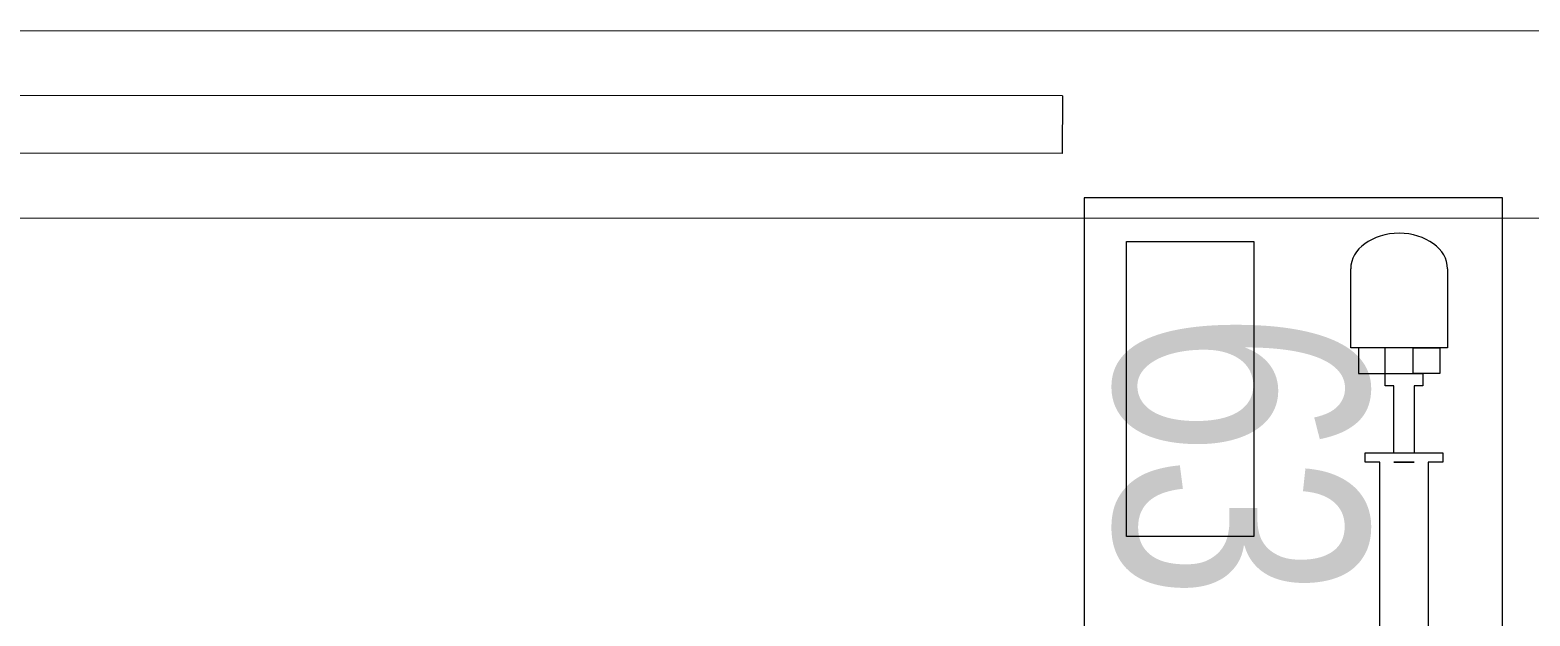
# Model space of a CAD drawing. Header units: metres. Extents: x -18745 to 220762, y -1579758 to -1356048.
# Drawn here: x 105252 to 105772, y -1460042 to -1459839 of the extents above; entities that cross this region are included whole.
import ezdxf

# ---------------------------------------------------------------- set-up
doc = ezdxf.new("R2010")
doc.units = ezdxf.units.M
doc.layers.get('0').update_dxf_attribs({"lineweight": 0})
for name, color, linetype, lineweight in [('A-100 - Copy$0$Medical Equipment and Furniture', 8, 'Continuous', 0), ('A-100 - Copy$0$Medical Equipment and Furniture1', 8, 'Continuous', 5), ('A-100 - Copy$0$Medical Equipment and Furniture2', 8, 'Continuous', 13)]:
    doc.layers.add(name, color=color, linetype=linetype, lineweight=lineweight)
doc.styles.add('A-100 - Copy$0$X3G_ENTITY_257CFD', font='swisscl.ttf', dxfattribs={"height": 200})

# ---------------------------------------------------------------- blocks, each defined once
blk = doc.blocks.new('A-100 - Copy$0$HF16786E-P')
at = {"layer": 'A-100 - Copy$0$Medical Equipment and Furniture1'}
for p, q in [((0, 0.425), (-2.14, 0.425)), ((-0.48, 0.4025), (-1.66, 0.4025)), ((-0.48, 0.3825), (-0.48, 0.4025)), ((-0.48, 0.3825), (-1.66, 0.3825)), ((-0.28, 0.36), (-1.86, 0.36))]:
    blk.add_line(p, q, dxfattribs=at)
for points in [[(-0.48, 0.3825), (-0.48, 0.3825), (-0.48, 0.3825), (-0.48, 0.3825), (-0.48, 0.3825), (-0.48, 0.3825), (-0.48, 0.3825), (-0.48, 0.3825), (-0.48, 0.3825), (-0.48, 0.3825), (-0.48, 0.3825), (-0.48, 0.3825), (-0.48, 0.3825), (-0.48, 0.3825), (-0.48, 0.3825), (-0.48, 0.3825), (-0.48, 0.3825), (-0.48, 0.3825), (-0.48, 0.3825), (-0.48, 0.3825), (-0.48, 0.3825), (-0.48, 0.3825), (-0.48, 0.3825), (-0.48, 0.3825), (-0.48, 0.3825), (-0.48, 0.3825), (-0.48, 0.3825), (-0.48, 0.3825), (-0.48, 0.3825), (-0.48, 0.3825), (-0.48, 0.3825), (-0.48, 0.3825), (-0.48, 0.3825), (-0.48, 0.3825), (-0.48, 0.3825), (-0.48, 0.3825), (-0.48, 0.3825), (-0.48, 0.3825), (-0.48, 0.3825), (-0.48, 0.3825), (-0.48, 0.3825), (-0.48, 0.3825), (-0.48, 0.3825), (-0.48, 0.3825), (-0.48, 0.3825), (-0.48, 0.3825), (-0.48, 0.3825), (-0.48, 0.3825), (-0.48, 0.3825), (-0.48, 0.3825), (-0.48, 0.3825), (-0.48, 0.3825), (-0.48, 0.3825), (-0.48, 0.3825), (-0.48, 0.3825), (-0.48, 0.3825), (-0.48, 0.3825), (-0.48, 0.3825), (-0.48, 0.3825), (-0.48, 0.3825), (-0.48, 0.3825), (-0.48, 0.3825), (-0.48, 0.3825), (-0.48, 0.3825), (-0.48, 0.3825), (-0.48, 0.3825), (-0.48, 0.3825), (-0.48, 0.3825), (-0.48, 0.3825), (-0.48, 0.3825), (-0.48, 0.3825), (-0.48, 0.3825), (-0.48, 0.3825), (-0.48, 0.3825), (-0.48, 0.3825), (-0.48, 0.3825), (-0.48, 0.3825), (-0.48, 0.3825), (-0.48, 0.3825), (-0.48, 0.3825), (-0.48, 0.3825), (-0.48, 0.3825), (-0.48, 0.3825), (-0.48, 0.3825), (-0.48, 0.3825), (-0.48, 0.3825), (-0.48, 0.3825), (-0.48, 0.3825), (-0.48, 0.3825), (-0.48, 0.3825), (-0.48, 0.3825), (-0.48, 0.3825), (-0.48, 0.3825), (-0.48, 0.3825), (-0.48, 0.3825), (-0.48, 0.3825), (-0.48, 0.3825), (-0.48, 0.3825), (-0.48, 0.3825), (-0.48, 0.3825), (-0.48, 0.3825), (-0.48, 0.3825), (-0.48, 0.3825), (-0.48, 0.3825), (-0.48, 0.3825), (-0.48, 0.3825), (-0.48, 0.3825), (-0.48, 0.3825), (-0.48, 0.3825), (-0.48, 0.3825), (-0.48, 0.3825), (-0.48, 0.3825), (-0.48, 0.3825), (-0.48, 0.3825), (-0.48, 0.3825), (-0.48, 0.3825), (-0.48, 0.3825), (-0.48, 0.3825), (-0.48, 0.3825), (-0.48, 0.3825), (-0.48, 0.3825), (-0.48, 0.3825), (-0.48, 0.3825), (-0.48, 0.3825), (-0.48, 0.3825), (-0.48, 0.3825), (-0.48, 0.3825), (-0.48, 0.3825), (-0.48, 0.3825), (-0.48, 0.3825), (-0.48, 0.3825), (-0.48, 0.3825), (-0.48, 0.3825), (-0.48, 0.3825), (-0.48, 0.3825), (-0.48, 0.3825), (-0.48, 0.3825), (-0.48, 0.3825), (-0.48, 0.3825), (-0.48, 0.3825), (-0.48, 0.3825), (-0.48, 0.3825), (-0.48, 0.3825), (-0.48, 0.3825), (-0.48, 0.3825), (-0.48, 0.3825), (-0.48, 0.3825), (-0.48, 0.3825), (-0.48, 0.3825), (-0.48, 0.3825), (-0.48, 0.3825), (-0.48, 0.3825), (-0.48, 0.3825), (-0.48, 0.3825), (-0.48, 0.3825), (-0.48, 0.3825), (-0.48, 0.3825), (-0.48, 0.3825), (-0.48, 0.3825), (-0.48, 0.3825), (-0.48, 0.3825), (-0.48, 0.3825), (-0.48, 0.3825), (-0.48, 0.3825), (-0.48, 0.3825), (-0.48, 0.3825), (-0.48, 0.3825), (-0.48, 0.3825), (-0.48, 0.3825), (-0.48, 0.3825), (-0.48, 0.3825), (-0.48, 0.3825), (-0.48, 0.3825), (-0.48, 0.3825), (-0.48, 0.3825), (-0.48, 0.3825), (-0.48, 0.3825), (-0.48, 0.3825), (-0.48, 0.3825), (-0.48, 0.3825), (-0.48, 0.3825), (-0.48, 0.3825), (-0.48, 0.3825), (-0.48, 0.3825), (-0.48, 0.3825), (-0.48, 0.3825), (-0.48, 0.3825), (-0.48, 0.3825), (-0.48, 0.3825), (-0.48, 0.3825), (-0.48, 0.3825), (-0.48, 0.3825), (-0.48, 0.3825), (-0.48, 0.3825), (-0.48, 0.3825), (-0.48, 0.3825), (-0.48, 0.3825), (-0.48, 0.3825), (-0.48, 0.3825), (-0.48, 0.3825), (-0.48, 0.3825), (-0.48, 0.3825), (-0.48, 0.3825), (-0.48, 0.3825), (-0.48, 0.3825), (-0.48, 0.3825), (-0.48, 0.3825), (-0.48, 0.3825), (-0.48, 0.3825), (-0.48, 0.3825), (-0.48, 0.3825), (-0.48, 0.3825), (-0.48, 0.3825), (-0.48, 0.3825), (-0.48, 0.3825), (-0.48, 0.3825), (-0.48, 0.3825), (-0.48, 0.3825), (-0.48, 0.3825)], [(-0.48, 0.3825), (-0.48, 0.3825), (-0.48, 0.3825), (-0.48, 0.3825), (-0.48, 0.3825), (-0.48, 0.3825), (-0.48, 0.3825), (-0.48, 0.3825), (-0.48, 0.3825), (-0.48, 0.3825), (-0.48, 0.3825), (-0.48, 0.3825), (-0.48, 0.3825), (-0.48, 0.3825), (-0.48, 0.3825), (-0.48, 0.3825), (-0.48, 0.3825), (-0.48, 0.3825), (-0.48, 0.3825), (-0.48, 0.3825), (-0.48, 0.3825), (-0.48, 0.3825), (-0.48, 0.3825), (-0.48, 0.3825), (-0.48, 0.3825), (-0.48, 0.3825), (-0.48, 0.3825), (-0.48, 0.3825), (-0.48, 0.3825), (-0.48, 0.3825), (-0.48, 0.3825), (-0.48, 0.3825), (-0.48, 0.3825), (-0.48, 0.3825), (-0.48, 0.3825), (-0.48, 0.3825), (-0.48, 0.3825), (-0.48, 0.3825), (-0.48, 0.3825), (-0.48, 0.3825), (-0.48, 0.3825), (-0.48, 0.3825), (-0.48, 0.3825), (-0.48, 0.3825), (-0.48, 0.3825), (-0.48, 0.3825), (-0.48, 0.3825), (-0.48, 0.3825), (-0.48, 0.3825), (-0.48, 0.3825), (-0.48, 0.3825), (-0.48, 0.3825), (-0.48, 0.3825), (-0.48, 0.3825), (-0.48, 0.3825), (-0.48, 0.3825), (-0.48, 0.3825), (-0.48, 0.3825), (-0.48, 0.3825), (-0.48, 0.3825), (-0.48, 0.3825), (-0.48, 0.3825), (-0.48, 0.3825), (-0.48, 0.3825), (-0.48, 0.3825), (-0.48, 0.3825), (-0.48, 0.3825), (-0.48, 0.3825), (-0.48, 0.3825), (-0.48, 0.3825), (-0.48, 0.3825), (-0.48, 0.3825), (-0.48, 0.3825), (-0.48, 0.3825), (-0.48, 0.3825), (-0.48, 0.3825), (-0.48, 0.3825), (-0.48, 0.3825), (-0.48, 0.3825), (-0.48, 0.3825), (-0.48, 0.3825), (-0.48, 0.3825), (-0.48, 0.3825), (-0.48, 0.3825), (-0.48, 0.3825), (-0.48, 0.3825), (-0.48, 0.3825), (-0.48, 0.3825), (-0.48, 0.3825), (-0.48, 0.3825), (-0.48, 0.3825), (-0.48, 0.3825), (-0.48, 0.3825), (-0.48, 0.3825), (-0.48, 0.3825), (-0.48, 0.3825), (-0.48, 0.3825), (-0.48, 0.3825), (-0.48, 0.3825), (-0.48, 0.3825), (-0.48, 0.3825), (-0.48, 0.3825), (-0.48, 0.3825), (-0.48, 0.3825), (-0.48, 0.3825), (-0.48, 0.3825), (-0.48, 0.3825), (-0.48, 0.3825), (-0.48, 0.3825), (-0.48, 0.3825), (-0.48, 0.3825), (-0.48, 0.3825), (-0.48, 0.3825), (-0.48, 0.3825), (-0.48, 0.3825), (-0.48, 0.3825), (-0.48, 0.3825), (-0.48, 0.3825), (-0.48, 0.3825), (-0.48, 0.3825), (-0.48, 0.3825), (-0.48, 0.3825), (-0.48, 0.3825), (-0.48, 0.3825), (-0.48, 0.3825), (-0.48, 0.3825), (-0.48, 0.3825), (-0.48, 0.3825), (-0.48, 0.3825), (-0.48, 0.3825), (-0.48, 0.3825), (-0.48, 0.3825), (-0.48, 0.3825), (-0.48, 0.3825), (-0.48, 0.3825), (-0.48, 0.3825), (-0.48, 0.3825), (-0.48, 0.3825), (-0.48, 0.3825), (-0.48, 0.3825), (-0.48, 0.3825), (-0.48, 0.3825), (-0.48, 0.3825), (-0.48, 0.3825), (-0.48, 0.3825), (-0.48, 0.3825), (-0.48, 0.3825), (-0.48, 0.3825), (-0.48, 0.3825), (-0.48, 0.3825), (-0.48, 0.3825), (-0.48, 0.3825), (-0.48, 0.3825), (-0.48, 0.3825), (-0.48, 0.3825), (-0.48, 0.3825), (-0.48, 0.3825), (-0.48, 0.3825), (-0.48, 0.3825), (-0.48, 0.3825), (-0.48, 0.3825), (-0.48, 0.3825), (-0.48, 0.3825), (-0.48, 0.3825), (-0.48, 0.3825), (-0.48, 0.3825), (-0.48, 0.3825), (-0.48, 0.3825), (-0.48, 0.3825), (-0.48, 0.3825), (-0.48, 0.3825), (-0.48, 0.3825), (-0.48, 0.3825), (-0.48, 0.3825), (-0.48, 0.3825), (-0.48, 0.3825), (-0.48, 0.3825), (-0.48, 0.3825), (-0.48, 0.3825), (-0.48, 0.3825), (-0.48, 0.3825), (-0.48, 0.3825), (-0.48, 0.3825), (-0.48, 0.3825), (-0.48, 0.3825), (-0.48, 0.3825), (-0.48, 0.3825), (-0.48, 0.3825), (-0.48, 0.3825), (-0.48, 0.3825), (-0.48, 0.3825), (-0.48, 0.3825), (-0.48, 0.3825), (-0.48, 0.3825), (-0.48, 0.3825), (-0.48, 0.3825), (-0.48, 0.3825), (-0.48, 0.3825), (-0.48, 0.3825), (-0.48, 0.3825), (-0.48, 0.3825), (-0.48, 0.3825), (-0.48, 0.3825), (-0.48, 0.3825), (-0.48, 0.3825), (-0.48, 0.3825), (-0.48, 0.3825), (-0.48, 0.3825), (-0.48, 0.3825), (-0.48, 0.3825), (-0.48, 0.3825), (-0.48, 0.3825), (-0.48, 0.3825), (-0.48, 0.3825)], [(-0.48, 0.3825), (-0.48, 0.3825), (-0.48, 0.3825), (-0.48, 0.3825), (-0.48, 0.3825), (-0.48, 0.3825), (-0.48, 0.3825), (-0.48, 0.3825), (-0.48, 0.3825), (-0.48, 0.3825), (-0.48, 0.3825), (-0.48, 0.3825), (-0.48, 0.3825), (-0.48, 0.3825), (-0.48, 0.3825), (-0.48, 0.3825), (-0.48, 0.3825), (-0.48, 0.3825), (-0.48, 0.3825), (-0.48, 0.3825), (-0.48, 0.3825), (-0.48, 0.3825), (-0.48, 0.3825), (-0.48, 0.3825), (-0.48, 0.3825), (-0.48, 0.3825), (-0.48, 0.3825), (-0.48, 0.3825), (-0.48, 0.3825), (-0.48, 0.3825), (-0.48, 0.3825), (-0.48, 0.3825), (-0.48, 0.3825), (-0.48, 0.3825), (-0.48, 0.3825), (-0.48, 0.3825), (-0.48, 0.3825), (-0.48, 0.3825), (-0.48, 0.3825), (-0.48, 0.3825), (-0.48, 0.3825), (-0.48, 0.3825), (-0.48, 0.3825), (-0.48, 0.3825), (-0.48, 0.3825), (-0.48, 0.3825), (-0.48, 0.3825), (-0.48, 0.3825), (-0.48, 0.3825), (-0.48, 0.3825), (-0.48, 0.3825), (-0.48, 0.3825), (-0.48, 0.3825), (-0.48, 0.3825), (-0.48, 0.3825), (-0.48, 0.3825), (-0.48, 0.3825), (-0.48, 0.3825), (-0.48, 0.3825), (-0.48, 0.3825), (-0.48, 0.3825), (-0.48, 0.3825), (-0.48, 0.3825), (-0.48, 0.3825), (-0.48, 0.3825), (-0.48, 0.3825), (-0.48, 0.3825), (-0.48, 0.3825), (-0.48, 0.3825), (-0.48, 0.3825), (-0.48, 0.3825), (-0.48, 0.3825), (-0.48, 0.3825), (-0.48, 0.3825), (-0.48, 0.3825), (-0.48, 0.3825), (-0.48, 0.3825), (-0.48, 0.3825), (-0.48, 0.3825), (-0.48, 0.3825), (-0.48, 0.3825), (-0.48, 0.3825), (-0.48, 0.3825), (-0.48, 0.3825), (-0.48, 0.3825), (-0.48, 0.3825), (-0.48, 0.3825), (-0.48, 0.3825), (-0.48, 0.3825), (-0.48, 0.3825), (-0.48, 0.3825), (-0.48, 0.3825), (-0.48, 0.3825), (-0.48, 0.3825), (-0.48, 0.3825), (-0.48, 0.3825), (-0.48, 0.3825), (-0.48, 0.3825), (-0.48, 0.3825), (-0.48, 0.3825), (-0.48, 0.3825), (-0.48, 0.3825), (-0.48, 0.3825), (-0.48, 0.3825), (-0.48, 0.3825), (-0.48, 0.3825), (-0.48, 0.3825), (-0.48, 0.3825), (-0.48, 0.3825), (-0.48, 0.3825), (-0.48, 0.3825), (-0.48, 0.3825), (-0.48, 0.3825), (-0.48, 0.3825), (-0.48, 0.3825), (-0.48, 0.3825), (-0.48, 0.3825), (-0.48, 0.3825), (-0.48, 0.3825), (-0.48, 0.3825), (-0.48, 0.3825), (-0.48, 0.3825), (-0.48, 0.3825), (-0.48, 0.3825), (-0.48, 0.3825), (-0.48, 0.3825), (-0.48, 0.3825), (-0.48, 0.3825), (-0.48, 0.3825), (-0.48, 0.3825), (-0.48, 0.3825), (-0.48, 0.3825), (-0.48, 0.3825), (-0.48, 0.3825), (-0.48, 0.3825), (-0.48, 0.3825), (-0.48, 0.3825), (-0.48, 0.3825), (-0.48, 0.3825), (-0.48, 0.3825), (-0.48, 0.3825), (-0.48, 0.3825), (-0.48, 0.3825), (-0.48, 0.3825), (-0.48, 0.3825), (-0.48, 0.3825), (-0.48, 0.3825), (-0.48, 0.3825), (-0.48, 0.3825), (-0.48, 0.3825), (-0.48, 0.3825), (-0.48, 0.3825), (-0.48, 0.3825), (-0.48, 0.3825), (-0.48, 0.3825), (-0.48, 0.3825), (-0.48, 0.3825), (-0.48, 0.3825), (-0.48, 0.3825), (-0.48, 0.3825), (-0.48, 0.3825), (-0.48, 0.3825), (-0.48, 0.3825), (-0.48, 0.3825), (-0.48, 0.3825), (-0.48, 0.3825), (-0.48, 0.3825), (-0.48, 0.3825), (-0.48, 0.3825), (-0.48, 0.3825), (-0.48, 0.3825), (-0.48, 0.3825), (-0.48, 0.3825), (-0.48, 0.3825), (-0.48, 0.3825), (-0.48, 0.3825), (-0.48, 0.3825), (-0.48, 0.3825), (-0.48, 0.3825), (-0.48, 0.3825), (-0.48, 0.3825), (-0.48, 0.3825), (-0.48, 0.3825), (-0.48, 0.3825), (-0.48, 0.3825), (-0.48, 0.3825), (-0.48, 0.3825), (-0.48, 0.3825), (-0.48, 0.3825), (-0.48, 0.3825), (-0.48, 0.3825), (-0.48, 0.3825), (-0.48, 0.3825), (-0.48, 0.3825), (-0.48, 0.3825), (-0.48, 0.3825), (-0.48, 0.3825), (-0.48, 0.3825), (-0.48, 0.3825), (-0.48, 0.3825), (-0.48, 0.3825), (-0.48, 0.3825), (-0.48, 0.3825), (-0.48, 0.3825), (-0.48, 0.3825), (-0.48, 0.3825), (-0.48, 0.3825), (-0.48, 0.3825), (-0.48, 0.3825), (-0.48, 0.3825), (-0.48, 0.3825), (-0.48, 0.3825), (-0.48, 0.3825), (-0.48, 0.3825), (-0.48, 0.3825), (-0.48, 0.3825), (-0.48, 0.3825), (-0.48, 0.3825), (-0.48, 0.3825), (-0.48, 0.3825), (-0.48, 0.3825), (-0.48, 0.3825), (-0.48, 0.3825), (-0.48, 0.3825), (-0.48, 0.3825), (-0.48, 0.3825), (-0.48, 0.3825), (-0.48, 0.3825), (-0.48, 0.3825), (-0.48, 0.3825), (-0.48, 0.3825), (-0.48, 0.3825), (-0.48, 0.3825), (-0.48, 0.3825), (-0.48, 0.3825), (-0.48, 0.3825), (-0.48, 0.3825), (-0.48, 0.3825), (-0.48, 0.3825), (-0.48, 0.3825), (-0.48, 0.3825), (-0.48, 0.3825), (-0.48, 0.3825), (-0.48, 0.3825), (-0.48, 0.3825), (-0.48, 0.3825), (-0.48, 0.3825), (-0.48, 0.3825), (-0.48, 0.3825), (-0.48, 0.3825), (-0.48, 0.3825), (-0.48, 0.3825), (-0.48, 0.3825), (-0.48, 0.3825), (-0.48, 0.3825), (-0.48, 0.3825), (-0.48, 0.3825), (-0.48, 0.3825), (-0.48, 0.3825), (-0.48, 0.3825), (-0.48, 0.3825), (-0.48, 0.3825), (-0.48, 0.3825), (-0.48, 0.3825), (-0.48, 0.3825), (-0.48, 0.3825), (-0.48, 0.3825), (-0.48, 0.3825), (-0.48, 0.3825), (-0.48, 0.3825), (-0.48, 0.3825), (-0.48, 0.3825), (-0.48, 0.3825), (-0.48, 0.3825), (-0.48, 0.3825), (-0.48, 0.3825), (-0.48, 0.3825)]]:
    blk.add_lwpolyline(points, close=True, dxfattribs=at)
for points in [[(-0.48, 0.3825), (-0.48, 0.3825), (-0.48, 0.3825), (-0.48, 0.3825), (-0.48, 0.3825), (-0.48, 0.3825), (-0.48, 0.3825), (-0.48, 0.3825)], [(-0.48, 0.3825), (-0.48, 0.3825), (-0.48, 0.3825), (-0.48, 0.3825), (-0.48, 0.3825), (-0.48, 0.3825), (-0.48, 0.3825), (-0.48, 0.3825), (-0.48, 0.3825), (-0.48, 0.3825), (-0.48, 0.3825), (-0.48, 0.3825), (-0.48, 0.3825), (-0.48, 0.3825), (-0.48, 0.3825), (-0.48, 0.3825), (-0.48, 0.3825), (-0.48, 0.3825), (-0.48, 0.3825), (-0.48, 0.3825), (-0.48, 0.3825), (-0.48, 0.3825), (-0.48, 0.3825), (-0.48, 0.3825), (-0.48, 0.3825), (-0.48, 0.3825), (-0.48, 0.3825), (-0.48, 0.3825), (-0.48, 0.3825), (-0.48, 0.3825), (-0.48, 0.3825), (-0.48, 0.3825), (-0.48, 0.3825), (-0.48, 0.3825), (-0.48, 0.3825), (-0.48, 0.3825), (-0.48, 0.3825), (-0.48, 0.3825), (-0.48, 0.3825), (-0.48, 0.3825), (-0.48, 0.3825), (-0.48, 0.3825), (-0.48, 0.3825), (-0.48, 0.3825), (-0.48, 0.3825), (-0.48, 0.3825), (-0.48, 0.3825), (-0.48, 0.3825), (-0.48, 0.3825), (-0.48, 0.3825), (-0.48, 0.3825), (-0.48, 0.3825), (-0.48, 0.3825), (-0.48, 0.3825), (-0.48, 0.3825), (-0.48, 0.3825), (-0.48, 0.3825), (-0.48, 0.3825), (-0.48, 0.3825), (-0.48, 0.3825), (-0.48, 0.3825), (-0.48, 0.3825), (-0.48, 0.3825), (-0.48, 0.3825), (-0.48, 0.3825), (-0.48, 0.3825), (-0.48, 0.3825), (-0.48, 0.3825), (-0.48, 0.3825), (-0.48, 0.3825), (-0.48, 0.3825), (-0.48, 0.3825), (-0.48, 0.3825), (-0.48, 0.3825), (-0.48, 0.3825), (-0.48, 0.3825), (-0.48, 0.3825), (-0.48, 0.3825), (-0.48, 0.3825), (-0.48, 0.3825), (-0.48, 0.3825), (-0.48, 0.3825), (-0.48, 0.3825), (-0.48, 0.3825), (-0.48, 0.3825), (-0.48, 0.3825), (-0.48, 0.3825), (-0.48, 0.3825), (-0.48, 0.3825), (-0.48, 0.3825), (-0.48, 0.3825), (-0.48, 0.3825), (-0.48, 0.3825), (-0.48, 0.3825), (-0.48, 0.3825), (-0.48, 0.3825), (-0.48, 0.3825), (-0.48, 0.3825), (-0.48, 0.3825), (-0.48, 0.3825), (-0.48, 0.3825), (-0.48, 0.3825), (-0.48, 0.3825), (-0.48, 0.3825), (-0.48, 0.3825), (-0.48, 0.3825), (-0.48, 0.3825), (-0.48, 0.3825), (-0.48, 0.3825), (-0.48, 0.3825), (-0.48, 0.3825)], [(-0.48, 0.3825), (-0.48, 0.3825), (-0.48, 0.3825), (-0.48, 0.3825), (-0.48, 0.3825), (-0.48, 0.3825), (-0.48, 0.3825), (-0.48, 0.3825), (-0.48, 0.3825), (-0.48, 0.3825), (-0.48, 0.3825), (-0.48, 0.3825), (-0.48, 0.3825), (-0.48, 0.3825), (-0.48, 0.3825), (-0.48, 0.3825), (-0.48, 0.3825)], [(-0.48, 0.3825), (-0.48, 0.3825), (-0.48, 0.3825), (-0.48, 0.3825), (-0.48, 0.3825), (-0.48, 0.3825), (-0.48, 0.3825)], [(-0.48, 0.3825), (-0.48, 0.3825), (-0.48, 0.3825), (-0.48, 0.3825), (-0.48, 0.3825), (-0.48, 0.3825), (-0.48, 0.3825), (-0.48, 0.3825), (-0.48, 0.3825), (-0.48, 0.3825), (-0.48, 0.3825), (-0.48, 0.3825)], [(-0.48, 0.3825), (-0.48, 0.3825), (-0.48, 0.3825), (-0.48, 0.3825), (-0.48, 0.3825), (-0.48, 0.3825), (-0.48, 0.3825), (-0.48, 0.3825), (-0.48, 0.3825), (-0.48, 0.3825), (-0.48, 0.3825), (-0.48, 0.3825), (-0.48, 0.3825), (-0.48, 0.3825), (-0.48, 0.3825), (-0.48, 0.3825), (-0.48, 0.3825), (-0.48, 0.3825), (-0.48, 0.3825), (-0.48, 0.3825), (-0.48, 0.3825), (-0.48, 0.3825), (-0.48, 0.3825), (-0.48, 0.3825), (-0.48, 0.3825), (-0.48, 0.3825), (-0.48, 0.3825), (-0.48, 0.3825), (-0.48, 0.3825), (-0.48, 0.3825), (-0.48, 0.3825), (-0.48, 0.3825), (-0.48, 0.3825), (-0.48, 0.3825), (-0.48, 0.3825), (-0.48, 0.3825), (-0.48, 0.3825), (-0.48, 0.3825), (-0.48, 0.3825), (-0.48, 0.3825), (-0.48, 0.3825), (-0.48, 0.3825), (-0.48, 0.3825), (-0.48, 0.3825), (-0.48, 0.3825), (-0.48, 0.3825), (-0.48, 0.3825), (-0.48, 0.3825), (-0.48, 0.3825), (-0.48, 0.3825), (-0.48, 0.3825), (-0.48, 0.3825), (-0.48, 0.3825), (-0.48, 0.3825), (-0.48, 0.3825), (-0.48, 0.3825), (-0.48, 0.3825), (-0.48, 0.3825), (-0.48, 0.3825), (-0.48, 0.3825), (-0.48, 0.3825), (-0.48, 0.3825), (-0.48, 0.3825), (-0.48, 0.3825), (-0.48, 0.3825), (-0.48, 0.3825), (-0.48, 0.3825), (-0.48, 0.3825), (-0.48, 0.3825), (-0.48, 0.3825), (-0.48, 0.3825), (-0.48, 0.3825), (-0.48, 0.3825), (-0.48, 0.3825), (-0.48, 0.3825), (-0.48, 0.3825), (-0.48, 0.3825), (-0.48, 0.3825), (-0.48, 0.3825), (-0.48, 0.3825), (-0.48, 0.3825), (-0.48, 0.3825), (-0.48, 0.3825), (-0.48, 0.3825), (-0.48, 0.3825), (-0.48, 0.3825), (-0.48, 0.3825), (-0.48, 0.3825), (-0.48, 0.3825)], [(-0.48, 0.3825), (-0.48, 0.3825), (-0.48, 0.3825), (-0.48, 0.3825), (-0.48, 0.3825), (-0.48, 0.3825), (-0.48, 0.3825), (-0.48, 0.3825), (-0.48, 0.3825), (-0.48, 0.3825), (-0.48, 0.3825), (-0.48, 0.3825), (-0.48, 0.3825), (-0.48, 0.3825), (-0.48, 0.3825), (-0.48, 0.3825), (-0.48, 0.3825), (-0.48, 0.3825), (-0.48, 0.3825), (-0.48, 0.3825), (-0.48, 0.3825), (-0.48, 0.3825), (-0.48, 0.3825), (-0.48, 0.3825), (-0.48, 0.3825), (-0.48, 0.3825), (-0.48, 0.3825), (-0.48, 0.3825), (-0.48, 0.3825), (-0.48, 0.3825), (-0.48, 0.3825), (-0.48, 0.3825), (-0.48, 0.3825), (-0.48, 0.3825), (-0.48, 0.3825), (-0.48, 0.3825), (-0.48, 0.3825), (-0.48, 0.3825), (-0.48, 0.3825), (-0.48, 0.3825), (-0.48, 0.3825), (-0.48, 0.3825), (-0.48, 0.3825), (-0.48, 0.3825), (-0.48, 0.3825), (-0.48, 0.3825), (-0.48, 0.3825), (-0.48, 0.3825), (-0.48, 0.3825), (-0.48, 0.3825), (-0.48, 0.3825), (-0.48, 0.3825), (-0.48, 0.3825), (-0.48, 0.3825)], [(-0.48, 0.3825), (-0.48, 0.3825), (-0.48, 0.3825), (-0.48, 0.3825), (-0.48, 0.3825), (-0.48, 0.3825), (-0.48, 0.3825), (-0.48, 0.3825), (-0.48, 0.3825), (-0.48, 0.3825)], [(-0.48, 0.3825), (-0.48, 0.3825), (-0.48, 0.3825), (-0.48, 0.3825), (-0.48, 0.3825), (-0.48, 0.3825), (-0.48, 0.3825), (-0.48, 0.3825), (-0.48, 0.3825), (-0.48, 0.3825)], [(-0.48, 0.3825), (-0.48, 0.3825), (-0.48, 0.3825), (-0.48, 0.3825), (-0.48, 0.3825), (-0.48, 0.3825), (-0.48, 0.3825), (-0.48, 0.3825), (-0.48, 0.3825), (-0.48, 0.3825), (-0.48, 0.3825), (-0.48, 0.3825), (-0.48, 0.3825), (-0.48, 0.3825), (-0.48, 0.3825)], [(-0.48, 0.3825), (-0.48, 0.3825), (-0.48, 0.3825), (-0.48, 0.3825), (-0.48, 0.3825), (-0.48, 0.3825), (-0.48, 0.3825), (-0.48, 0.3825), (-0.48, 0.3825), (-0.48, 0.3825)], [(-0.48, 0.3825), (-0.48, 0.3825), (-0.48, 0.3825), (-0.48, 0.3825), (-0.48, 0.3825), (-0.48, 0.3825), (-0.48, 0.3825)], [(-0.48, 0.3825), (-0.48, 0.3825), (-0.48, 0.3825), (-0.48, 0.3825), (-0.48, 0.3825), (-0.48, 0.3825), (-0.48, 0.3825), (-0.48, 0.3825), (-0.48, 0.3825), (-0.48, 0.3825)], [(-0.48, 0.3825), (-0.48, 0.3825), (-0.48, 0.3825), (-0.48, 0.3825), (-0.48, 0.3825), (-0.48, 0.3825), (-0.48, 0.3825), (-0.48, 0.3825), (-0.48, 0.3825), (-0.48, 0.3825), (-0.48, 0.3825), (-0.48, 0.3825), (-0.48, 0.3825), (-0.48, 0.3825), (-0.48, 0.3825), (-0.48, 0.3825), (-0.48, 0.3825), (-0.48, 0.3825)], [(-0.48, 0.3825), (-0.48, 0.3825), (-0.48, 0.3825), (-0.48, 0.3825), (-0.48, 0.3825), (-0.48, 0.3825), (-0.48, 0.3825), (-0.48, 0.3825), (-0.48, 0.3825)]]:
    blk.add_lwpolyline(points, dxfattribs=at)
blk = doc.blocks.new('A-100 - Copy$0$Syringe')
at = {"layer": 'A-100 - Copy$0$Medical Equipment and Furniture2'}
for points in [[(42.97386, -11.52769), (42.71386, -11.52769), (42.71386, -11.38269), (42.97386, -11.38269), (42.97386, -11.52769)], [(42.73841, -11.50858), (42.76582, -11.50858), (42.76582, -11.47505), (42.73841, -11.47505)], [(42.80552, -11.48511), (42.80552, -11.48005), (42.80226, -11.48005), (42.80226, -11.50694), (42.80552, -11.50694), (42.80552, -11.50188)], [(42.779, -11.48994), (42.779, -11.48696), (42.77477, -11.48696), (42.77477, -11.50002), (42.779, -11.50002), (42.779, -11.49705)], [(42.80552, -11.50188), (42.89836, -11.50188), (42.89836, -11.48511), (42.80552, -11.48511)], [(42.80226, -11.48994), (42.779, -11.48994)], [(42.80552, -11.48994), (42.80552, -11.49705)], [(42.80552, -11.49705), (42.80552, -11.48994)], [(42.80552, -11.49705), (42.80552, -11.48994)], [(42.779, -11.49705), (42.80226, -11.49705)]]:
    blk.add_lwpolyline(points, dxfattribs=at)
for points in [[(42.83125, -11.39736), (42.72891, -11.39736), (42.72891, -11.44151), (42.83125, -11.44151)], [(42.9073, -11.39847), (42.87654, -11.39847), (42.87654, -11.40909), (42.9073, -11.40909)], [(42.95596, -11.39847), (42.9252, -11.39847), (42.9252, -11.40909), (42.95596, -11.40909)], [(42.9073, -11.41748), (42.87654, -11.41748), (42.87654, -11.4281), (42.9073, -11.4281)], [(42.95596, -11.41748), (42.9252, -11.41748), (42.9252, -11.4281), (42.95596, -11.4281)], [(42.94981, -11.47505), (42.89836, -11.47505), (42.89836, -11.50858), (42.94981, -11.50858)], [(42.77477, -11.48696), (42.76582, -11.48696), (42.76582, -11.4777), (42.77477, -11.4777)], [(42.77477, -11.49667), (42.76582, -11.49667), (42.76582, -11.50593), (42.77477, -11.50593)]]:
    blk.add_lwpolyline(points, close=True, dxfattribs=at)
at = {"layer": 'A-100 - Copy$0$Medical Equipment and Furniture2', "extrusion": (0, 0, -1)}
blk.add_ellipse((42.73841, -11.49182), major_axis=(0, 0.01677), ratio=0.733735, start_param=3.141593, end_param=6.283185, dxfattribs=at)
blk = doc.blocks.new('A-100 - Copy$0$Infusion Syringe')
at = {"layer": 'A-100 - Copy$0$Medical Equipment and Furniture1'}
blk.add_blockref('A-100 - Copy$0$Syringe', (0, 0), dxfattribs=at)
blk = doc.blocks.new('A-100 - Copy')
at = {"layer": 'A-100 - Copy$0$Medical Equipment and Furniture', "zscale": 1000}
for name, p, xscale, yscale, rotation in [('A-100 - Copy$0$HF16786E-P', (106090.32, -1459479.43, 2.36), -1000.000000000001, 1000.000000000001, 179.9850063405835), ('A-100 - Copy$0$Infusion Syringe', (94235.1, -1417183.34, 2.36), -1000.000000000003, 1000.000000000003, 90)]:
    blk.add_blockref(name, p, dxfattribs=dict(at, xscale=xscale, yscale=yscale, rotation=rotation))
at = {"layer": 'A-100 - Copy$0$Medical Equipment and Furniture', "insert": (105627.23, -1459986.51, 2.36), "char_height": 87.473, "attachment_point": 8, "rotation": 270, "style": 'A-100 - Copy$0$X3G_ENTITY_257CFD'}
blk.add_mtext('63', dxfattribs=at)

msp = doc.modelspace()

# ---------------------------------------------------------------- block references
msp.add_blockref('A-100 - Copy', (0, 0))

doc.saveas('drawing.dxf')
